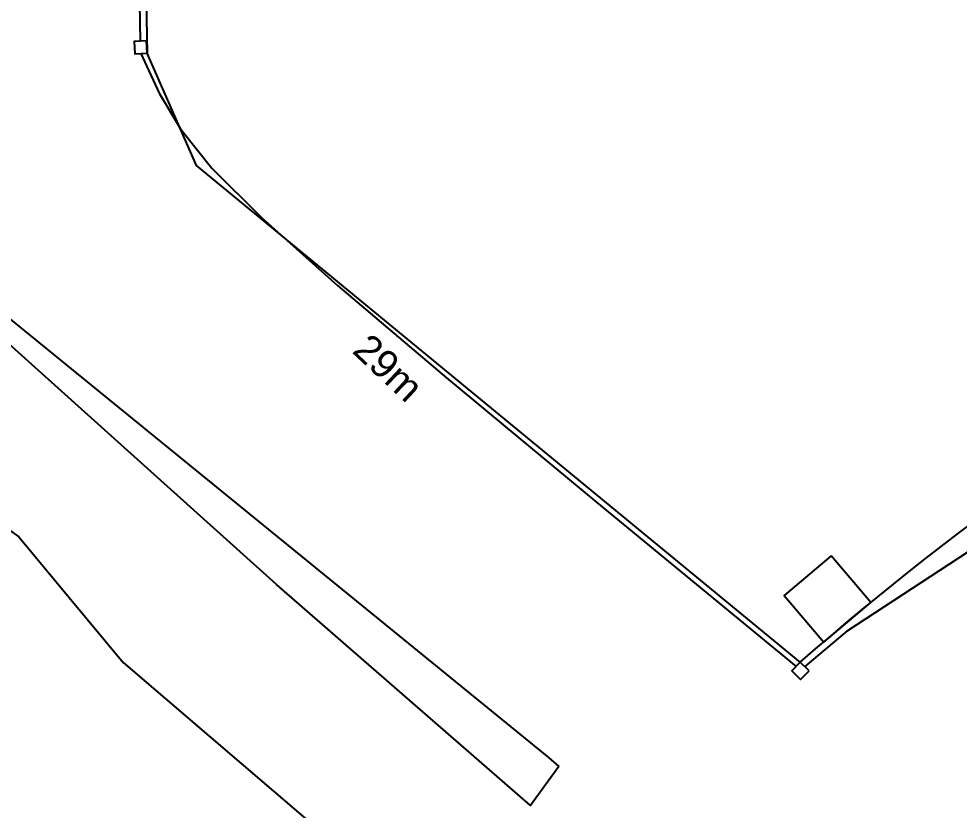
# Model space of a CAD drawing. Header units: millimetres. Extents: x 103318 to 103491, y 42496 to 42639.
# Drawn here: x 103379.72 to 103410.37, y 42544.06 to 42569.83 of the extents above; entities that cross this region are included whole.
import ezdxf

# ---------------------------------------------------------------- set-up
doc = ezdxf.new("R2010")
doc.units = ezdxf.units.MM
doc.layers.add('cpri', color=36, linetype='Continuous')
doc.layers.add('urbanizacion', color=7, linetype='Continuous')
doc.styles.get("Standard").update_dxf_attribs({"font": 'arial.ttf'})

msp = doc.modelspace()

# ---------------------------------------------------------------- linework, layer by layer
msp.add_lwpolyline([(103406.196, 42552.342), (103404.669, 42551.05), (103405.96, 42549.523), (103407.487, 42550.814)], close=True)
at = {"layer": 'cpri'}
for points in [[(103383.24, 42593.992), (103383.678, 42569.099)], [(103406.703, 42549.887), (103413.1, 42554.067), (103418.105, 42557.285), (103422.13, 42559.765), (103425.59, 42561.729), (103428.902, 42563.398), (103432.478, 42564.996), (103436.733, 42566.745), (103442.083, 42568.868)], [(103383.701, 42568.699), (103384.299, 42567.41), (103384.987, 42566.243), (103386.017, 42564.966), (103387.64, 42563.345), (103390.104, 42561.145), (103393.661, 42558.132), (103398.56, 42554.073), (103405.052, 42548.733)], [(103406.703, 42549.887), (103405.335, 42548.736)]]:
    msp.add_lwpolyline(points, dxfattribs=at)
for points in [[(103383.901, 42568.711), (103383.878, 42569.11), (103383.478, 42569.087), (103383.502, 42568.688)], [(103405.478, 42548.596), (103405.192, 42548.876), (103404.912, 42548.59), (103405.198, 42548.31)]]:
    msp.add_lwpolyline(points, close=True, dxfattribs=at)
at = {"layer": 'urbanizacion'}
for points in [[(103397.322, 42545.473), (103396.402, 42544.212), (103388.121, 42551.409), (103378.62, 42559.929), (103359.651, 42571.114), (103348.429, 42583.348), (103340.581, 42586.71), (103340.581, 42586.71), (103340.393, 42587.083), (103341.519, 42591.477), (103341.42, 42592.684), (103342.951, 42594.706), (103344.693, 42604.926), (103345.707, 42604.998), (103350.75, 42626.981), (103353.442, 42638.895), (103358.534, 42639.266), (103366.346, 42639.323), (103371.37, 42639.475), (103379.895, 42639.054)], [(103374.409, 42605.55), (103375.766, 42569.019), (103378.546, 42560.758), (103396.984, 42545.774)], [(103383.674, 42581.181), (103383.734, 42577.891), (103397.726, 42577.891), (103397.726, 42574.93), (103383.788, 42574.93), (103383.901, 42568.711)], [(103405.192, 42548.876), (103385.516, 42565.046), (103383.901, 42568.711)], [(103366.682, 42560.614), (103370.486, 42558.979), (103374.687, 42556.549), (103377.473, 42554.56), (103379.719, 42552.957), (103381.364, 42550.981), (103383.128, 42548.863), (103385.919, 42546.474), (103389.071, 42543.777), (103394.637, 42539.013), (103389.85, 42530.99)], [(103396.984, 42545.774), (103397.322, 42545.473)]]:
    msp.add_lwpolyline(points, dxfattribs=at)
msp.add_lwpolyline([(103405.192, 42548.876, -0.110295), (103441.885, 42568.856, -0.192195)], format="xyb", dxfattribs=at)

# ---------------------------------------------------------------- texts
at = {"layer": 'cpri'}
msp.add_text('29m', height=0.9145, rotation=316.8883, dxfattribs=at).set_placement((103390.551, 42558.979))

doc.saveas('drawing.dxf')
